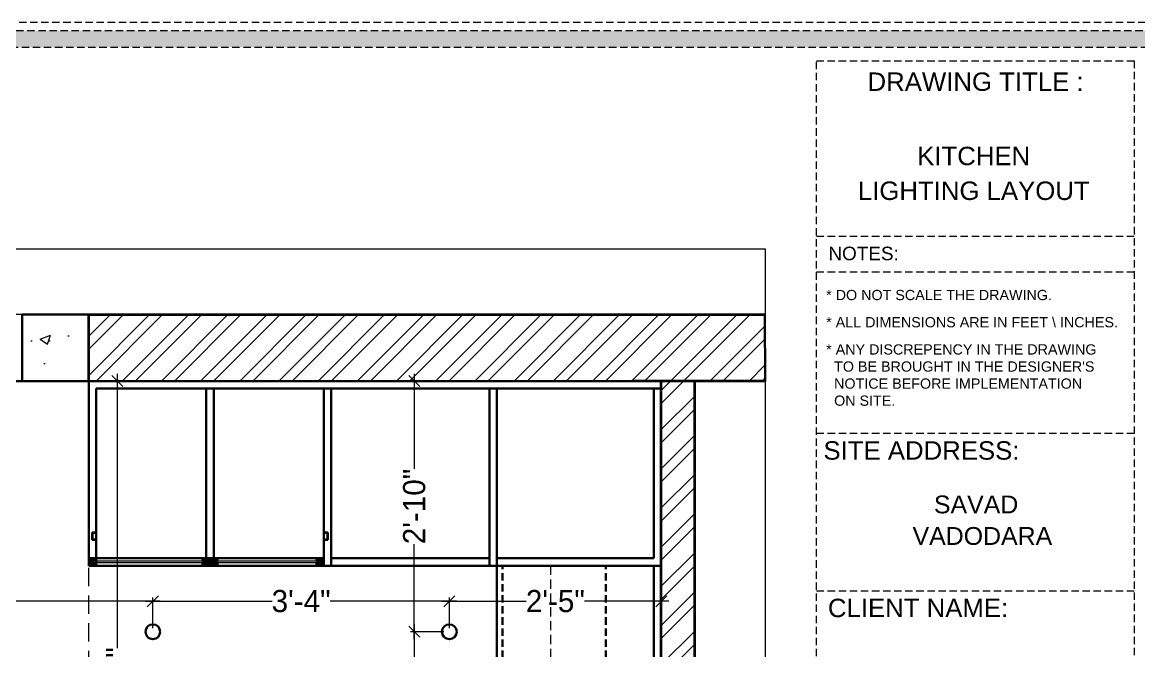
# Model space of a CAD drawing. Header units: millimetres. Extents: x 56222 to 3066687, y -650199 to -121287.
# Drawn here: x 140838.4 to 140989.5, y -185596.5 to -185511.4 of the extents above; entities that cross this region are included whole.
import ezdxf
from ezdxf.enums import TextEntityAlignment as Align

# ---------------------------------------------------------------- set-up
doc = ezdxf.new("R2010")
doc.units = ezdxf.units.MM
doc.header["$MEASUREMENT"] = 0
doc.header["$PDMODE"] = 35
for name, pattern in [('DASHED', [0.75, 0.5, -0.25]), ('DASHED2', [0.375, 0.25, -0.125]), ('DASHEDX2', [1.5, 1, -0.5]), ('HIDDEN', [0.375, 0.25, -0.125])]:
    doc.linetypes.add(name, pattern=pattern)
doc.layers.get('Defpoints').update_dxf_attribs({"color": 220})
doc.layers.add('AR HATCH-7', color=7, linetype='Continuous')
for name, color, linetype, lineweight in [('COLUMN', 1, 'Continuous', 30), ('Dimension', 10, 'DASHEDX2', 20), ('FIRST FLOOR ( DW_RAIL )', 7, 'Continuous', 9), ('FURNITURE', 32, 'Continuous', 9), ('furniture dimensions', 1, 'DASHED', 0), ('FURNITURE-1', 252, 'Continuous', 13), ('GROUND FLOOR', 7, 'Continuous', 9), ('Labelling', 1, 'Continuous', 25), ('NAME PLATE', 7, 'Continuous', 25), ('wall', 7, 'Continuous', 30)]:
    doc.layers.add(name, color=color, linetype=linetype, lineweight=lineweight)
doc.layers.add('hatch', color=250, linetype='Continuous', lineweight=9, transparency=0.5)
doc.styles.add('Arial', font='arial.ttf')
doc.styles.add('century g', font='GOTHIC.TTF')
doc.dimstyles.new('Archana', dxfattribs={"dimtxt": 2, "dimasz": 0.75, "dimexe": 0.5, "dimexo": 0.5, "dimgap": 0, "dimtad": 0, "dimzin": 0, "dimdsep": 46, "dimlunit": 4, "dimtxsty": 'century g', "dimblk": 'OBLIQUE', "dimcen": 0, "dimdle": 1, "dimclrd": 256, "dimclre": 256, "dimclrt": 256, "dimadec": 0, "dimazin": 0, "dimtfac": 1, "dimtofl": 0, "dimtmove": 1, "dimatfit": 3, "dimfxl": 1, "dimfxlon": 1, "dimtolj": 1, "dimtzin": 0, "dimlwd": -1, "dimlwe": -1, "dimarcsym": 0})
pattern_1 = [(45, (627.4595, -1487.661), (-2.65165043, 2.65165043), []), (45, (629.2273, -1487.661), (-2.65165043, 2.65165043), [])]

# ---------------------------------------------------------------- blocks, each defined once
blk = doc.blocks.new('_Oblique')
at = {"layer": 'wall', "color": 0, "lineweight": -2}
blk.add_line((-0.5, -0.5), (0.5, 0.5), dxfattribs=at)
blk = doc.blocks.new('*D516')
at = {"layer": 'Defpoints', "color": 0, "linetype": 'Continuous', "lineweight": 30, "transparency": 16777216}
for p in [(140896.22, -185593.98), (140891.47, -185611.24), (140895.94, -185611.24, 0)]:
    blk.add_point(p, dxfattribs=at)
at = {"layer": 'furniture dimensions', "color": 5, "linetype": 'ByBlock', "transparency": 16777216}
blk.add_line((140895.47, -185593.98), (140890.97, -185593.98), dxfattribs=at)
at = {"layer": 'furniture dimensions', "color": 5, "linetype": 'Continuous', "transparency": 16777216}
for p, q in [((140891.47, -185592.98), (140891.47, -185598.89)), ((140891.47, -185612.24), (140891.47, -185606.33)), ((140895.44, -185611.24), (140890.97, -185611.24))]:
    blk.add_line(p, q, dxfattribs=at)
at = {"layer": 'furniture dimensions', "color": 5, "linetype": 'Continuous', "transparency": 16777216, "xscale": 1.5, "yscale": 1.5, "zscale": 1.5}
for p, rotation in [((140891.47, -185593.98), 90), ((140891.47, -185611.24), 270)]:
    blk.add_blockref('_Oblique', p, dxfattribs=dict(at, rotation=rotation))
at = {"layer": 'furniture dimensions', "linetype": 'Continuous', "lineweight": 0, "transparency": 16777216, "insert": (140891.47, -185602.61), "char_height": 3, "attachment_point": 5, "rotation": 90, "style": 'century g'}
blk.add_mtext('\\A1;1\'-5"', dxfattribs=at)
blk = doc.blocks.new('*D524')
at = {"layer": 'Defpoints', "color": 0, "linetype": 'Continuous', "lineweight": 30, "transparency": 16777216}
for p in [(140856.08, -185589.84), (140787.4, -185593.46), (140856.08, -185593.98)]:
    blk.add_point(p, dxfattribs=at)
at = {"layer": 'furniture dimensions', "color": 5, "linetype": 'Continuous', "transparency": 16777216}
for p, q in [((140786.4, -185589.84), (140817.81, -185589.84)), ((140857.08, -185589.84), (140825.67, -185589.84)), ((140856.08, -185593.48), (140856.08, -185589.34))]:
    blk.add_line(p, q, dxfattribs=at)
at = {"layer": 'furniture dimensions', "color": 5, "linetype": 'ByBlock', "transparency": 16777216}
blk.add_line((140787.4, -185592.96), (140787.4, -185589.34), dxfattribs=at)
at = {"layer": 'furniture dimensions', "color": 5, "linetype": 'Continuous', "transparency": 16777216, "xscale": 1.5, "yscale": 1.5, "zscale": 1.5, "rotation": 180}
blk.add_blockref('_Oblique', (140787.4, -185589.84), dxfattribs=at)
at = {"layer": 'furniture dimensions', "color": 5, "linetype": 'Continuous', "transparency": 16777216, "xscale": 1.5, "yscale": 1.5, "zscale": 1.5}
blk.add_blockref('_Oblique', (140856.08, -185589.84), dxfattribs=at)
at = {"layer": 'furniture dimensions', "linetype": 'Continuous', "lineweight": 0, "transparency": 16777216, "insert": (140821.74, -185589.84), "char_height": 3, "attachment_point": 5, "style": 'century g'}
blk.add_mtext('\\A1;5\'-9"', dxfattribs=at)
blk = doc.blocks.new('*D525')
at = {"layer": 'Defpoints', "color": 0, "linetype": 'Continuous', "lineweight": 30, "transparency": 16777216}
for p in [(140896.22, -185589.84), (140856.08, -185593.98), (140896.22, -185593.98, -0.01)]:
    blk.add_point(p, dxfattribs=at)
at = {"layer": 'furniture dimensions', "color": 5, "linetype": 'Continuous', "transparency": 16777216}
for p, q in [((140855.08, -185589.84), (140872.21, -185589.84)), ((140897.22, -185589.84), (140880.1, -185589.84)), ((140896.22, -185593.48), (140896.22, -185589.34))]:
    blk.add_line(p, q, dxfattribs=at)
at = {"layer": 'furniture dimensions', "color": 5, "linetype": 'ByBlock', "transparency": 16777216}
blk.add_line((140856.08, -185593.48), (140856.08, -185589.34), dxfattribs=at)
at = {"layer": 'furniture dimensions', "color": 5, "linetype": 'Continuous', "transparency": 16777216, "xscale": 1.5, "yscale": 1.5, "zscale": 1.5, "rotation": 180}
blk.add_blockref('_Oblique', (140856.08, -185589.84), dxfattribs=at)
at = {"layer": 'furniture dimensions', "color": 5, "linetype": 'Continuous', "transparency": 16777216, "xscale": 1.5, "yscale": 1.5, "zscale": 1.5}
blk.add_blockref('_Oblique', (140896.22, -185589.84), dxfattribs=at)
at = {"layer": 'furniture dimensions', "linetype": 'Continuous', "lineweight": 0, "transparency": 16777216, "insert": (140876.15, -185589.84), "char_height": 3, "attachment_point": 5, "style": 'century g'}
blk.add_mtext('\\A1;3\'-4"', dxfattribs=at)
blk = doc.blocks.new('*D526')
at = {"layer": 'Defpoints', "color": 0, "linetype": 'Continuous', "lineweight": 30, "transparency": 16777216}
for p in [(140924.91, -185589.84), (140896.22, -185593.98, -0.01), (140924.91, -185593.98, -0.01)]:
    blk.add_point(p, dxfattribs=at)
at = {"layer": 'furniture dimensions', "color": 5, "linetype": 'Continuous', "transparency": 16777216}
for p, q in [((140895.22, -185589.84), (140906.61, -185589.84)), ((140925.91, -185589.84), (140914.52, -185589.84)), ((140924.91, -185593.48), (140924.91, -185589.34))]:
    blk.add_line(p, q, dxfattribs=at)
at = {"layer": 'furniture dimensions', "color": 5, "linetype": 'ByBlock', "transparency": 16777216}
blk.add_line((140896.22, -185593.48), (140896.22, -185589.34), dxfattribs=at)
at = {"layer": 'furniture dimensions', "color": 5, "linetype": 'Continuous', "transparency": 16777216, "xscale": 1.5, "yscale": 1.5, "zscale": 1.5, "rotation": 180}
blk.add_blockref('_Oblique', (140896.22, -185589.84), dxfattribs=at)
at = {"layer": 'furniture dimensions', "color": 5, "linetype": 'Continuous', "transparency": 16777216, "xscale": 1.5, "yscale": 1.5, "zscale": 1.5}
blk.add_blockref('_Oblique', (140924.91, -185589.84), dxfattribs=at)
at = {"layer": 'furniture dimensions', "linetype": 'Continuous', "lineweight": 0, "transparency": 16777216, "insert": (140910.57, -185589.84), "char_height": 3, "attachment_point": 5, "style": 'century g'}
blk.add_mtext('\\A1;2\'-5"', dxfattribs=at)
blk = doc.blocks.new('*D533')
at = {"layer": 'Defpoints', "color": 0, "linetype": 'Continuous', "lineweight": 30, "transparency": 16777216}
for p in [(140891.47, -185560.03), (140896.22, -185560.03, -0.01), (140896.22, -185593.98, -0.01)]:
    blk.add_point(p, dxfattribs=at)
at = {"layer": 'furniture dimensions', "color": 5, "linetype": 'Continuous', "transparency": 16777216}
for p, q in [((140891.47, -185559.03), (140891.47, -185571.89)), ((140895.47, -185560.03), (140890.97, -185560.03)), ((140891.47, -185594.98), (140891.47, -185582.12))]:
    blk.add_line(p, q, dxfattribs=at)
at = {"layer": 'furniture dimensions', "color": 5, "linetype": 'ByBlock', "transparency": 16777216}
blk.add_line((140895.47, -185593.98), (140890.97, -185593.98), dxfattribs=at)
at = {"layer": 'furniture dimensions', "color": 5, "linetype": 'Continuous', "transparency": 16777216, "xscale": 1.5, "yscale": 1.5, "zscale": 1.5}
for p, rotation in [((140891.47, -185560.03), 90), ((140891.47, -185593.98), 270)]:
    blk.add_blockref('_Oblique', p, dxfattribs=dict(at, rotation=rotation))
at = {"layer": 'furniture dimensions', "linetype": 'Continuous', "lineweight": 0, "transparency": 16777216, "insert": (140891.47, -185577.01), "char_height": 3, "attachment_point": 5, "rotation": 90, "style": 'century g'}
blk.add_mtext('\\A1;2\'-10"', dxfattribs=at)
blk = doc.blocks.new('*D747')
at = {"layer": 'Defpoints', "color": 0, "linetype": 'Continuous', "lineweight": 30, "transparency": 16777216}
for p in [(140851.27, -185560.03), (140851.83, -185560.03, 0.12), (140856.08, -185640.12, 0.12)]:
    blk.add_point(p, dxfattribs=at)
at = {"layer": 'furniture dimensions', "color": 5, "linetype": 'Continuous', "transparency": 16777216}
for p, q in [((140851.27, -185559.03), (140851.27, -185596.2)), ((140851.33, -185560.03), (140850.77, -185560.03)), ((140851.27, -185641.12), (140851.27, -185603.95))]:
    blk.add_line(p, q, dxfattribs=at)
at = {"layer": 'furniture dimensions', "color": 5, "linetype": 'ByBlock', "transparency": 16777216}
blk.add_line((140855.27, -185640.12), (140850.77, -185640.12), dxfattribs=at)
at = {"layer": 'furniture dimensions', "color": 5, "linetype": 'Continuous', "transparency": 16777216, "xscale": 1.5, "yscale": 1.5, "zscale": 1.5}
for p, rotation in [((140851.27, -185560.03), 90), ((140851.27, -185640.12), 270)]:
    blk.add_blockref('_Oblique', p, dxfattribs=dict(at, rotation=rotation))
at = {"layer": 'furniture dimensions', "linetype": 'Continuous', "lineweight": 0, "transparency": 16777216, "insert": (140851.27, -185600.07), "char_height": 3, "attachment_point": 5, "rotation": 90, "style": 'century g'}
blk.add_mtext('\\A1;6\'-8"', dxfattribs=at)

msp = doc.modelspace()

# ---------------------------------------------------------------- hatches: boundary and pattern name
at = {"lineweight": 5, "ltscale": 4, "true_color": 0xc7c8ca}
h = msp.add_hatch(color=9, dxfattribs=at)
h.dxf.hatch_style = 1
h.paths.add_polyline_path([(140847.88, -185584.03), (140847.88, -185585.03), (140847.41, -185585.03), (140847.41, -185584.03)])
h.paths.add_polyline_path([(140848.41, -185584.03), (140848.41, -185584.41), (140848.16, -185584.41), (140848.16, -185584.65), (140848.41, -185584.65), (140848.41, -185585.03), (140847.88, -185585.03), (140847.88, -185584.03)])
h = msp.add_hatch(color=9, dxfattribs=at)
h.dxf.hatch_style = 1
h.paths.add_polyline_path([(140863.35, -185584.03), (140863.35, -185585.03), (140863.82, -185585.03), (140863.82, -185584.03)])
h.paths.add_polyline_path([(140862.82, -185584.03), (140862.82, -185584.41), (140863.07, -185584.41), (140863.07, -185584.65), (140862.82, -185584.65), (140862.82, -185585.03), (140863.35, -185585.03), (140863.35, -185584.03)])
h = msp.add_hatch(color=9, dxfattribs=at)
h.dxf.hatch_style = 1
h.paths.add_polyline_path([(140864.29, -185584.03), (140864.29, -185585.03), (140863.82, -185585.03), (140863.82, -185584.03)])
h.paths.add_polyline_path([(140864.82, -185584.03), (140864.82, -185584.41), (140864.57, -185584.41), (140864.57, -185584.65), (140864.82, -185584.65), (140864.82, -185585.03), (140864.29, -185585.03), (140864.29, -185584.03)])
h = msp.add_hatch(color=9, dxfattribs=at)
h.dxf.hatch_style = 1
h.paths.add_polyline_path([(140878.76, -185584.03), (140878.76, -185585.03), (140879.23, -185585.03), (140879.23, -185584.03)])
h.paths.add_polyline_path([(140878.23, -185584.03), (140878.23, -185584.41), (140878.48, -185584.41), (140878.48, -185584.65), (140878.23, -185584.65), (140878.23, -185585.03), (140878.76, -185585.03), (140878.76, -185584.03)])
at = {"layer": 'AR HATCH-7', "lineweight": 18, "true_color": 0x939598, "transparency": 33554610}
h = msp.add_hatch(dxfattribs=at)
h.set_pattern_fill('ANSI32', color=252, scale=10)
h.set_pattern_definition(pattern_1)
h.paths.add_polyline_path([(140802.41, -185551.03), (140750.91, -185551.03), (140750.91, -185560.03), (140802.41, -185560.03)])
h.paths.add_polyline_path([(140717.91, -185551.03), (140692.91, -185551.03), (140692.91, -185560.03), (140717.91, -185560.03)])
h.paths.add_polyline_path([(140692.91, -185566.03), (140683.91, -185566.03), (140683.91, -185588.53), (140692.91, -185588.53), (140692.91, -185576.53)])
h.paths.add_polyline_path([(140692.91, -185660.53), (140683.91, -185660.53), (140683.91, -185678.53), (140692.91, -185678.53)])
h.paths.add_polyline_path([(140725.91, -185642.86), (140725.91, -185633.23), (140719.44, -185633.23), (140719.44, -185642.86)], flags=9)
h.paths.add_polyline_path([(140799.14, -185684.81), (140813.02, -185684.81), (140813.02, -185672.59), (140799.14, -185672.59)], flags=9)
h.paths.add_polyline_path([(140726.13, -185685.96), (140736.96, -185685.96), (140736.96, -185678.91), (140726.13, -185678.91)], flags=9)
h.paths.add_polyline_path([(140724.56, -185659.81), (140744.37, -185659.81), (140744.37, -185647.63), (140724.56, -185647.63)], flags=9)
h.paths.add_polyline_path([(140771.61, -185636.46), (140776.73, -185636.46), (140776.73, -185629.11), (140771.61, -185629.11)], flags=9)
h.paths.add_polyline_path([(140779.33, -185628.54), (140784.44, -185628.54), (140784.44, -185621.19), (140779.33, -185621.19)], flags=9)
h.paths.add_polyline_path([(140787.96, -185636.77), (140793.34, -185636.77), (140793.34, -185629.42), (140787.96, -185629.42)], flags=9)
h.paths.add_polyline_path([(140779.19, -185644.49), (140784.57, -185644.49), (140784.57, -185637.14), (140779.19, -185637.14)], flags=9)
h.paths.add_polyline_path([(140762.47, -185668.11), (140801.82, -185668.11), (140801.82, -185653.04), (140762.47, -185653.04)], flags=9)
h.paths.add_polyline_path([(140938.75, -185577.36), (140938.75, -185567.72), (140932.27, -185567.72), (140932.27, -185577.36)], flags=9)
h.paths.add_polyline_path([(140938.71, -185602.08), (140938.71, -185590.13), (140932.24, -185590.13), (140932.24, -185602.08)], flags=9)
h.paths.add_polyline_path([(140938.71, -185623.75), (140938.71, -185611.8), (140932.24, -185611.8), (140932.24, -185623.75)], flags=9)
h.paths.add_polyline_path([(140938.71, -185645.41), (140938.71, -185633.46), (140932.24, -185633.46), (140932.24, -185645.41)], flags=9)
h.paths.add_polyline_path([(140938.71, -185674.37), (140938.71, -185664.73), (140932.24, -185664.73), (140932.24, -185674.37)], flags=9)
h.paths.add_polyline_path([(140881.27, -185645.68), (140901.08, -185645.68), (140901.08, -185633.5), (140881.27, -185633.5)], flags=9)
h.paths.add_polyline_path([(140880.49, -185674.22), (140895.42, -185674.22), (140895.42, -185667.17), (140880.49, -185667.17)], flags=9)
h = msp.add_hatch(dxfattribs=at)
h.set_pattern_fill('ANSI32', color=252, scale=10)
h.set_pattern_definition(pattern_1)
h.paths.add_polyline_path([(140938.91, -185551.03), (140847.41, -185551.03), (140847.41, -185560.03), (140920.91, -185560.03), (140938.99, -185560.03)])
h.paths.add_polyline_path([(140929.41, -185560.03), (140924.91, -185560.03), (140924.91, -185689.03), (140929.41, -185689.03)])
h.paths.add_polyline_path([(140938.99, -185689.03), (140900.91, -185689.03), (140900.91, -185693.53), (140938.99, -185693.58)])
at = {"layer": 'Dimension', "true_color": 0xd39e00}
h = msp.add_hatch(color=42, dxfattribs=at)
h.paths.add_polyline_path([(140672.58, -185512.57), (140672.58, -185737.89), (140992.7, -185737.89), (140992.7, -185512.57)])
h.paths.add_polyline_path([(140674.83, -185514.81), (140990.46, -185514.81), (140990.46, -185735.65), (140674.83, -185735.65)], flags=16)
at = {"layer": 'FURNITURE-1', "lineweight": 18, "true_color": 0xc7c8ca, "transparency": 33554610}
h = msp.add_hatch(dxfattribs=at)
h.set_pattern_fill('AR-CONC', color=9, scale=2)
h.set_pattern_definition([(50, (627.46, -1487.661), (14.34520365, -1.2550427), [1.5, -16.5]), (355, (627.46, -1487.661), (-2.7750267, 15.0438427), [1.2, -13.2]), (100.4514445, (628.655, -1487.765), (11.5701769, 13.7887998), [1.2748038, -14.0228422]), (46.1842, (627.46, -1483.66), (21.3448266, -3.3103856), [2.25, -24.75]), (96.635635, (629.238, -1483.937), (18.693239, 19.482372), [1.9122068, -21.0342752]), (351.184164, (627.46, -1483.66), (18.693239, 19.482372), [1.8, -19.8]), (21, (629.46, -1484.661), (11.93814104, -8.0523778), [1.5, -16.5]), (326, (629.46, -1484.661), (4.8663066, 14.5030009), [1.2, -13.2]), (71.451445, (630.454, -1485.332), (16.8044475, 6.45062306), [1.2748038, -14.0228422]), (37.5, (627.4595, -1487.661), (0.24319711, 6.65787708), [0, -13.04, 0, -13.4, 0, -13.25]), (7.5, (627.4595, -1487.661), (5.26139075, 7.88823424), [0, -7.64, 0, -12.74, 0, -5.05]), (327.5, (622.9995, -1487.661), (10.67644872, -0.45109743), [0, -5, 0, -15.6, 0, -20.7]), (317.5, (620.9995, -1487.661), (11.6637234, 2.00209965), [0, -6.5, 0, -10.36, 0, -14.7])])
h.paths.add_polyline_path([(140847.41, -185551.03), (140838.41, -185551.03), (140838.41, -185554.03), (140838.41, -185560.03), (140847.41, -185560.03)])
h.paths.add_polyline_path([(140692.91, -185551.03), (140683.91, -185551.03), (140683.91, -185566.03), (140692.91, -185566.03)])
h.paths.add_polyline_path([(140692.91, -185678.53), (140683.91, -185678.53), (140683.91, -185693.53), (140692.91, -185693.53)])

# ---------------------------------------------------------------- linework, layer by layer
at = {"layer": 'COLUMN', "elevation": 0.12}
msp.add_lwpolyline([(140838.41, -185551.03), (140847.41, -185551.03), (140847.41, -185560.03), (140838.41, -185560.03)], close=True, dxfattribs=at)
msp.add_lwpolyline([(140938.99, -185560.03), (140938.99, -185560.03), (140938.91, -185551.03), (140938.99, -185551.03)], dxfattribs=at)
at = {"layer": 'Dimension', "color": 42, "true_color": 0xd39e00}
for p, q in [((140988.93, -185540.43, 0.24), (140945.92, -185540.43, 0.24)), ((140988.93, -185545.28, 0.24), (140945.92, -185545.28, 0.24)), ((140988.93, -185567.14, 0.24), (140945.92, -185567.14, 0.24)), ((140988.93, -185588.46, 0.24), (140945.92, -185588.46, 0.24))]:
    msp.add_line(p, q, dxfattribs=at)
at = {"layer": 'Dimension', "color": 42, "true_color": 0xd39e00, "elevation": 0.24}
for points in [[(140671.46, -185511.44), (140993.83, -185511.44), (140993.83, -185739.02), (140671.46, -185739.02)], [(140672.58, -185512.57), (140992.7, -185512.57), (140992.7, -185737.89), (140672.58, -185737.89)], [(140674.83, -185514.81), (140990.46, -185514.81), (140990.46, -185735.65), (140674.83, -185735.65)], [(140945.92, -185733.8), (140945.92, -185516.66), (140988.93, -185516.66), (140988.93, -185733.8)]]:
    msp.add_lwpolyline(points, close=True, dxfattribs=at)
at = {"layer": 'FIRST FLOOR ( DW_RAIL )', "lineweight": 0, "elevation": 0.12}
msp.add_lwpolyline([(140679.41, -185542.13), (140938.99, -185542.13), (140938.99, -185704.05), (140679.41, -185704.05)], close=True, dxfattribs=at)
at = {"layer": 'FURNITURE', "color": 9, "lineweight": 30, "true_color": 0xc7c8ca}
for p, q in [((140924.91, -185560.03, 0.12), (140847.41, -185560.03, 0.12)), ((140847.41, -185560.03, 0.12), (140847.41, -185585.03, 0.12)), ((140924.91, -185561.03, 0.12), (140848.41, -185561.03, 0.12)), ((140848.41, -185561.03, 0.12), (140848.41, -185585.03, 0.12)), ((140863.32, -185584.03, 0.12), (140863.32, -185561.03, 0.12)), ((140864.32, -185584.03, 0.12), (140864.32, -185561.03, 0.12)), ((140879.23, -185561.03, 0.12), (140879.23, -185585.03, 0.12)), ((140880.23, -185561.03, 0.12), (140880.23, -185585.03, 0.12)), ((140901.66, -185585.03, 0.12), (140901.66, -185561.03, 0.12)), ((140902.66, -185585.03, 0.12), (140902.66, -185561.03, 0.12)), ((140923.91, -185561.03, 0.12), (140923.91, -185584.03, 0.12)), ((140924.91, -185560.03, 0.12), (140924.91, -185585.03, 0.12)), ((140847.88, -185580.53, 0.12), (140847.88, -185581.53, 0.12)), ((140847.88, -185580.53, 0.12), (140848.41, -185580.53, 0.12)), ((140847.91, -185580.57, 0.12), (140847.91, -185581.48, 0.12)), ((140848.41, -185580.57, 0.12), (140847.91, -185580.57, 0.12)), ((140848.41, -185581.48, 0.12), (140848.41, -185580.57, 0.12)), ((140879.76, -185580.53, 0.12), (140879.23, -185580.53, 0.12)), ((140879.23, -185581.48, 0.12), (140879.23, -185580.57, 0.12)), ((140879.23, -185580.57, 0.12), (140879.73, -185580.57, 0.12)), ((140879.73, -185580.57, 0.12), (140879.73, -185581.48, 0.12)), ((140879.76, -185580.53, 0.12), (140879.76, -185581.53, 0.12)), ((140847.88, -185581.53, 0.12), (140848.41, -185581.53, 0.12)), ((140847.91, -185581.48, 0.12), (140848.41, -185581.48, 0.12)), ((140879.73, -185581.48, 0.12), (140879.23, -185581.48, 0.12)), ((140879.76, -185581.53, 0.12), (140879.23, -185581.53, 0.12)), ((140848.41, -185584.03, 0.12), (140847.41, -185584.03, 0.12)), ((140879.23, -185584.03, 0.12), (140847.41, -185584.03, 0.12)), ((140874.41, -185585.03, 0.12), (140847.41, -185585.03, 0.12)), ((140879.23, -185585.03, 0.12), (140847.41, -185585.03, 0.12)), ((140848.41, -185584.03, 0.12), (140879.23, -185584.03, 0.12)), ((140874.41, -185584.03, 0.12), (140848.41, -185584.03, 0.12)), ((140849.41, -185584.03, 0.12), (140849.41, -185584.03, 0.12)), ((140863.32, -185584.03, 0.12), (140864.32, -185584.03, 0.12)), ((140871.91, -185585.03, 0.12), (140924.91, -185585.03, 0.12)), ((140880.23, -185584.03, 0.12), (140901.66, -185584.03, 0.12)), ((140901.66, -185584.03, 0.12), (140900.91, -185584.03, 0.12)), ((140902.66, -185584.03, 0.12), (140923.91, -185584.03, 0.12)), ((140902.66, -185689.03, 0.12), (140902.66, -185585.03, 0.12)), ((140923.91, -185585.03, 0.12), (140923.91, -185650.02, 0.12)), ((140924.91, -185584.03, 0.12), (140924.91, -185585.03, 0.12)), ((140924.91, -185585.03, 0.12), (140924.91, -185650.02, 0.12))]:
    msp.add_line(p, q, dxfattribs=at)
at = {"layer": 'FURNITURE', "color": 9, "linetype": 'ByBlock', "lineweight": 30, "true_color": 0xc7c8ca}
for p, q in [((140848.41, -185584.03, 0.12), (140847.41, -185584.03, 0.12)), ((140847.41, -185584.03, 0.12), (140847.41, -185585.03, 0.12)), ((140847.41, -185585.03, 0.12), (140848.41, -185585.03, 0.12)), ((140848.41, -185584.41, 0.12), (140848.41, -185584.03, 0.12)), ((140848.41, -185585.03, 0.12), (140848.41, -185584.65, 0.12)), ((140862.82, -185584.41, 0.12), (140862.82, -185584.03, 0.12)), ((140862.82, -185584.03, 0.12), (140863.82, -185584.03, 0.12)), ((140863.07, -185584.41, 0.12), (140862.82, -185584.41, 0.12)), ((140862.82, -185584.65, 0.12), (140863.07, -185584.65, 0.12)), ((140862.82, -185585.03, 0.12), (140862.82, -185584.65, 0.12)), ((140863.82, -185585.03, 0.12), (140862.82, -185585.03, 0.12)), ((140863.07, -185584.65, 0.12), (140863.07, -185584.41, 0.12)), ((140863.82, -185584.03, 0.12), (140863.82, -185585.03, 0.12)), ((140864.82, -185584.03, 0.12), (140863.82, -185584.03, 0.12)), ((140863.82, -185584.03, 0.12), (140863.82, -185585.03, 0.12)), ((140863.82, -185585.03, 0.12), (140864.82, -185585.03, 0.12)), ((140864.57, -185584.65, 0.12), (140864.57, -185584.41, 0.12)), ((140864.57, -185584.41, 0.12), (140864.82, -185584.41, 0.12)), ((140864.82, -185584.65, 0.12), (140864.57, -185584.65, 0.12)), ((140864.82, -185584.41, 0.12), (140864.82, -185584.03, 0.12)), ((140864.82, -185585.03, 0.12), (140864.82, -185584.65, 0.12)), ((140878.23, -185584.41, 0.12), (140878.23, -185584.03, 0.12)), ((140878.23, -185584.03, 0.12), (140879.23, -185584.03, 0.12)), ((140878.48, -185584.41, 0.12), (140878.23, -185584.41, 0.12)), ((140878.23, -185584.65, 0.12), (140878.48, -185584.65, 0.12)), ((140878.23, -185585.03, 0.12), (140878.23, -185584.65, 0.12)), ((140879.23, -185585.03, 0.12), (140878.23, -185585.03, 0.12)), ((140878.48, -185584.65, 0.12), (140878.48, -185584.41, 0.12)), ((140879.23, -185584.03, 0.12), (140879.23, -185585.03, 0.12))]:
    msp.add_line(p, q, dxfattribs=at)
at = {"layer": 'FURNITURE', "color": 9, "lineweight": 25, "true_color": 0xc7c8ca}
for p, q in [((140900.91, -185584.03, 0.12), (140901.66, -185584.03, 0.12)), ((140902.66, -185584.03, 0.12), (140923.91, -185584.03, 0.12))]:
    msp.add_line(p, q, dxfattribs=at)
at = {"layer": 'FURNITURE', "color": 9, "linetype": 'DASHEDX2', "lineweight": 30, "true_color": 0xc7c8ca}
for p, q in [((140903.41, -185650.02, 0.12), (140903.41, -185585.03, 0.12)), ((140917.41, -185650.02, 0.12), (140917.41, -185585.03, 0.12))]:
    msp.add_line(p, q, dxfattribs=at)
at = {"layer": 'FURNITURE', "color": 9, "linetype": 'HIDDEN', "lineweight": 18, "ltscale": 5, "true_color": 0xc7c8ca}
msp.add_line((140909.91, -185585.03, 0.12), (140909.91, -185650.02, 0.12), dxfattribs=at)
at = {"layer": 'FURNITURE', "color": 240, "lineweight": 30, "true_color": 0xed1f24, "transparency": 33554687}
for centre in [(140856.08, -185593.98, 0.12), (140896.22, -185593.98, 0.12)]:
    msp.add_circle(centre, 1, dxfattribs=at)
at = {"layer": 'furniture dimensions', "color": 4, "linetype": 'ByBlock'}
for p, q in [((140878.48, -185584.41, 0.12), (140848.16, -185584.41, 0.12)), ((140878.48, -185584.65, 0.12), (140848.16, -185584.65, 0.12))]:
    msp.add_line(p, q, dxfattribs=at)
at = {"layer": 'furniture dimensions', "linetype": 'ByBlock'}
msp.add_line((140924.91, -185584.03, 0.12), (140924.91, -185585.03, 0.12), dxfattribs=at)
msp.add_line((140924.91, -185584.03, 0.12), (140924.91, -185585.03, 0.12), dxfattribs=at)
at = {"layer": 'furniture dimensions', "color": 9, "linetype": 'Continuous', "lineweight": 30, "true_color": 0xc7c8ca, "transparency": 33554687, "elevation": 0.12}
msp.add_lwpolyline([(140924.91, -185689.03), (140692.91, -185689.03), (140692.91, -185689.03), (140692.91, -185560.03), (140924.91, -185560.03), (140924.91, -185689.03)], dxfattribs=at)
at = {"layer": 'GROUND FLOOR'}
for p, q in [((140938.99, -185551.03, 0.12), (140683.91, -185551.03, 0.12)), ((140838.41, -185551.03, 0.12), (140838.41, -185560.03, 0.12)), ((140847.41, -185551.03, 0.12), (140847.41, -185560.03, 0.12)), ((140920.91, -185560.03, 0.12), (140838.41, -185560.03, 0.12)), ((140938.99, -185560.03, 0.12), (140925.41, -185560.03, 0.12))]:
    msp.add_line(p, q, dxfattribs=at)
at = {"layer": 'hatch', "lineweight": 35, "transparency": 33554687}
for p, q in [((140847.41, -185551.03, 0.12), (140938.99, -185551.03, 0.12)), ((140847.41, -185560.03, 0.12), (140847.41, -185551.03, 0.12)), ((140938.99, -185560.03, 0.12), (140920.91, -185560.03, 0.12)), ((140924.91, -185689.03, 0.12), (140924.91, -185560.03, 0.12)), ((140929.41, -185560.03, 0.12), (140929.41, -185689.03, 0.12))]:
    msp.add_line(p, q, dxfattribs=at)
at = {"layer": 'Labelling', "color": 251, "linetype": 'DASHED2', "lineweight": 0, "ltscale": 10, "true_color": 0x636466}
msp.add_line((140847.41, -185704.05, 0.12), (140847.41, -185560.03, 0.12), dxfattribs=at)

# ---------------------------------------------------------------- texts
at = {"layer": 'NAME PLATE', "style": 'Arial'}
for s, height, p in [('DRAWING TITLE : ', 2.4955, (140967.94, -185520.73, 0.24)), ('KITCHEN', 2.495, (140967.2, -185530.79, 0.24)), ('LIGHTING LAYOUT', 2.4955, (140967.21, -185535.5, 0.24)), ('NOTES:', 1.834, (140952.3, -185543.66, 0.24)), ('SITE ADDRESS:', 2.4955, (140960.13, -185570.67, 0.24)), (' SAVAD ', 2.412, (140967.53, -185577.94, 0.12)), ('VADODARA', 2.412, (140968.38, -185582.21, 0.12)), ('CLIENT NAME:', 2.4955, (140959.67, -185592, 0.24))]:
    msp.add_text(s, height=height, dxfattribs=at).set_placement(p, align=Align.CENTER)
at = {"layer": 'NAME PLATE', "char_height": 1.3868, "width": 53.5785, "attachment_point": 1, "style": 'Arial'}
for s, insert in [('* DO NOT SCALE THE DRAWING.', (140947.23, -185547.68, 0.24)), ('* ALL DIMENSIONS ARE IN FEET \\\\ INCHES.', (140947.23, -185551.36, 0.24)), ("* ANY DISCREPENCY IN THE DRAWING \\P  TO BE BROUGHT IN THE DESIGNER'S\\P  NOTICE BEFORE IMPLEMENTATION \\P  ON SITE.", (140947.23, -185555.05, 0.24))]:
    msp.add_mtext(s, dxfattribs=dict(at, insert=insert))

# ---------------------------------------------------------------- dimensions: what is measured, and where the dimension line sits
at = {"layer": 'furniture dimensions', "color": 5, "linetype": 'Continuous', "lineweight": 0, "transparency": 33554687}
for base, p1, p2, angle, picture, middle in [((140851.27, -185560.03), (140856.08, -185640.12, 0.12), (140851.83, -185560.03, 0.12), 90, '*D747', (140851.27, -185600.07)), ((140891.47, -185560.03, 0.12), (140896.22, -185593.98, 0.12), (140896.22, -185560.03, 0.12), 90, '*D533', (140891.47, -185577.01, 0.12)), ((140891.47, -185611.24, 0.12), (140896.22, -185593.98, 0.12), (140895.94, -185611.24, 0.12), 270, '*D516', (140891.47, -185602.61, 0.12))]:
    dim = msp.add_linear_dim(base=base, p1=p1, p2=p2, angle=angle, dimstyle='Archana', override={"dimtxt": 3, "dimasz": 1.5, "dimdec": 0, "dimclrd": 5, "dimclre": 5, "dimfxl": 4}, dxfattribs=at)
    dim.commit()
    dim.dimension.update_dxf_attribs({"geometry": picture, "text_midpoint": middle})
for base, p1, p2, picture, middle in [((140856.08, -185589.84, 0.12), (140787.4, -185593.46, 0.12), (140856.08, -185593.98, 0.12), '*D524', (140821.74, -185589.84, 0.12)), ((140896.22, -185589.84, 0.12), (140856.08, -185593.98, 0.12), (140896.22, -185593.98, 0.12), '*D525', (140876.15, -185589.84, 0.12)), ((140924.91, -185589.84, 0.12), (140896.22, -185593.98, 0.12), (140924.91, -185593.98, 0.12), '*D526', (140910.57, -185589.84, 0.12))]:
    dim = msp.add_linear_dim(base=base, p1=p1, p2=p2, dimstyle='Archana', override={"dimtxt": 3, "dimasz": 1.5, "dimdec": 0, "dimclrd": 5, "dimclre": 5, "dimfxl": 4}, dxfattribs=at)
    dim.commit()
    dim.dimension.update_dxf_attribs({"geometry": picture, "text_midpoint": middle})

doc.saveas('drawing.dxf')
